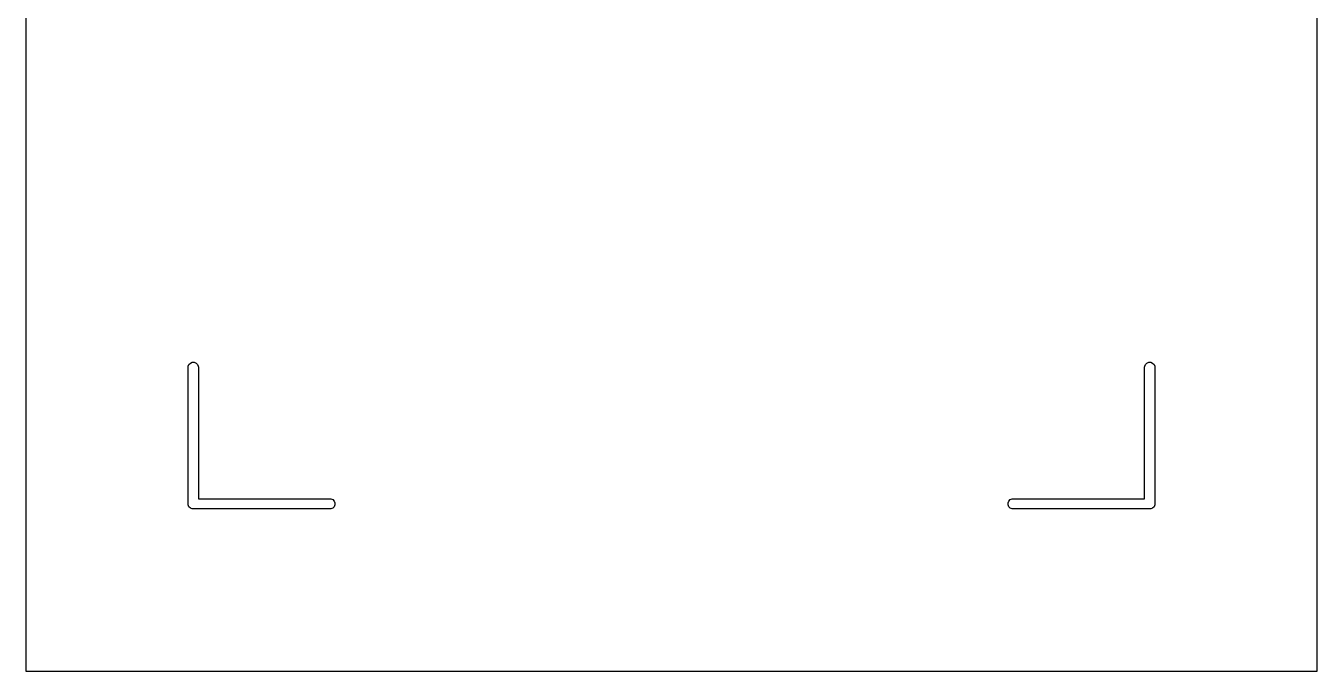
# Model space of a CAD drawing. Extents: x 2.89 to 7.48, y -5.65 to -1.93.
# Drawn here: x 3.645 to 4.389, y -3.525 to -3.152 of the extents above; entities that cross this region are included whole.
import ezdxf

# ---------------------------------------------------------------- set-up
doc = ezdxf.new("R2010")
doc.units = 0
doc.header["$MEASUREMENT"] = 0
doc.layers.add('BLACK', color=7, linetype='CONTINUOUS')

msp = doc.modelspace()

# ---------------------------------------------------------------- linework, layer by layer
at = {"layer": 'BLACK', "linetype": 'CONTINUOUS'}
for p, q in [((4.38903, -3.43371), (4.38903, -2.94989)), ((3.64493, -2.96496), (3.64493, -3.52451)), ((3.73849, -3.34873), (3.73893, -3.34767)), ((3.73893, -3.34767), (3.73975, -3.34686)), ((3.73975, -3.34686), (3.74081, -3.34641)), ((3.74081, -3.34641), (3.74196, -3.34641)), ((3.74196, -3.34641), (3.74303, -3.34686)), ((3.74303, -3.34686), (3.74384, -3.34767)), ((3.74384, -3.34767), (3.74428, -3.34873)), ((4.28967, -3.34873), (4.29011, -3.34767)), ((4.29011, -3.34767), (4.29093, -3.34686)), ((4.29093, -3.34686), (4.29199, -3.34641)), ((4.29199, -3.34641), (4.29314, -3.34641)), ((4.29314, -3.34641), (4.29421, -3.34686)), ((4.29421, -3.34686), (4.29502, -3.34767)), ((4.29502, -3.34767), (4.29546, -3.34873)), ((3.73844, -3.34931), (3.73849, -3.34873)), ((3.73844, -3.42805), (3.73844, -3.34931)), ((3.74428, -3.34873), (3.74434, -3.34931)), ((3.74434, -3.34931), (3.74434, -3.4251)), ((4.28962, -3.34931), (4.28967, -3.34873)), ((4.28962, -3.4251), (4.28962, -3.34931)), ((4.29546, -3.34873), (4.29552, -3.34931)), ((4.29552, -3.34931), (4.29552, -3.42805)), ((3.73849, -3.42863), (3.73844, -3.42805)), ((3.73893, -3.42969), (3.73849, -3.42863)), ((3.73975, -3.43051), (3.73893, -3.42969)), ((3.74434, -3.4251), (3.82013, -3.4251)), ((3.82013, -3.4251), (3.8207, -3.42516)), ((3.8207, -3.42516), (3.82177, -3.4256)), ((3.82177, -3.4256), (3.82258, -3.42641)), ((3.82258, -3.42969), (3.82177, -3.43051)), ((3.82258, -3.42641), (3.82302, -3.42748)), ((3.82302, -3.42863), (3.82258, -3.42969)), ((3.82302, -3.42748), (3.82302, -3.42863)), ((4.21093, -3.42748), (4.21137, -3.42641)), ((4.21093, -3.42863), (4.21093, -3.42748)), ((4.21137, -3.42969), (4.21093, -3.42863)), ((4.21137, -3.42641), (4.21219, -3.4256)), ((4.21219, -3.43051), (4.21137, -3.42969)), ((4.21219, -3.4256), (4.21325, -3.42516)), ((4.21325, -3.42516), (4.21383, -3.4251)), ((4.21383, -3.4251), (4.28962, -3.4251)), ((4.29502, -3.42969), (4.29421, -3.43051)), ((4.29546, -3.42863), (4.29502, -3.42969)), ((4.29552, -3.42805), (4.29546, -3.42863)), ((3.74081, -3.43095), (3.73975, -3.43051)), ((3.74139, -3.431), (3.74081, -3.43095)), ((3.82013, -3.431), (3.74139, -3.431)), ((3.8207, -3.43095), (3.82013, -3.431)), ((3.82177, -3.43051), (3.8207, -3.43095)), ((4.21325, -3.43095), (4.21219, -3.43051)), ((4.21383, -3.431), (4.21325, -3.43095)), ((4.29257, -3.431), (4.21383, -3.431)), ((4.29314, -3.43095), (4.29257, -3.431)), ((4.29421, -3.43051), (4.29314, -3.43095)), ((4.38903, -3.52451), (4.38903, -3.43371)), ((3.64493, -3.52451), (4.38903, -3.52451))]:
    msp.add_line(p, q, dxfattribs=at)

doc.saveas('drawing.dxf')
